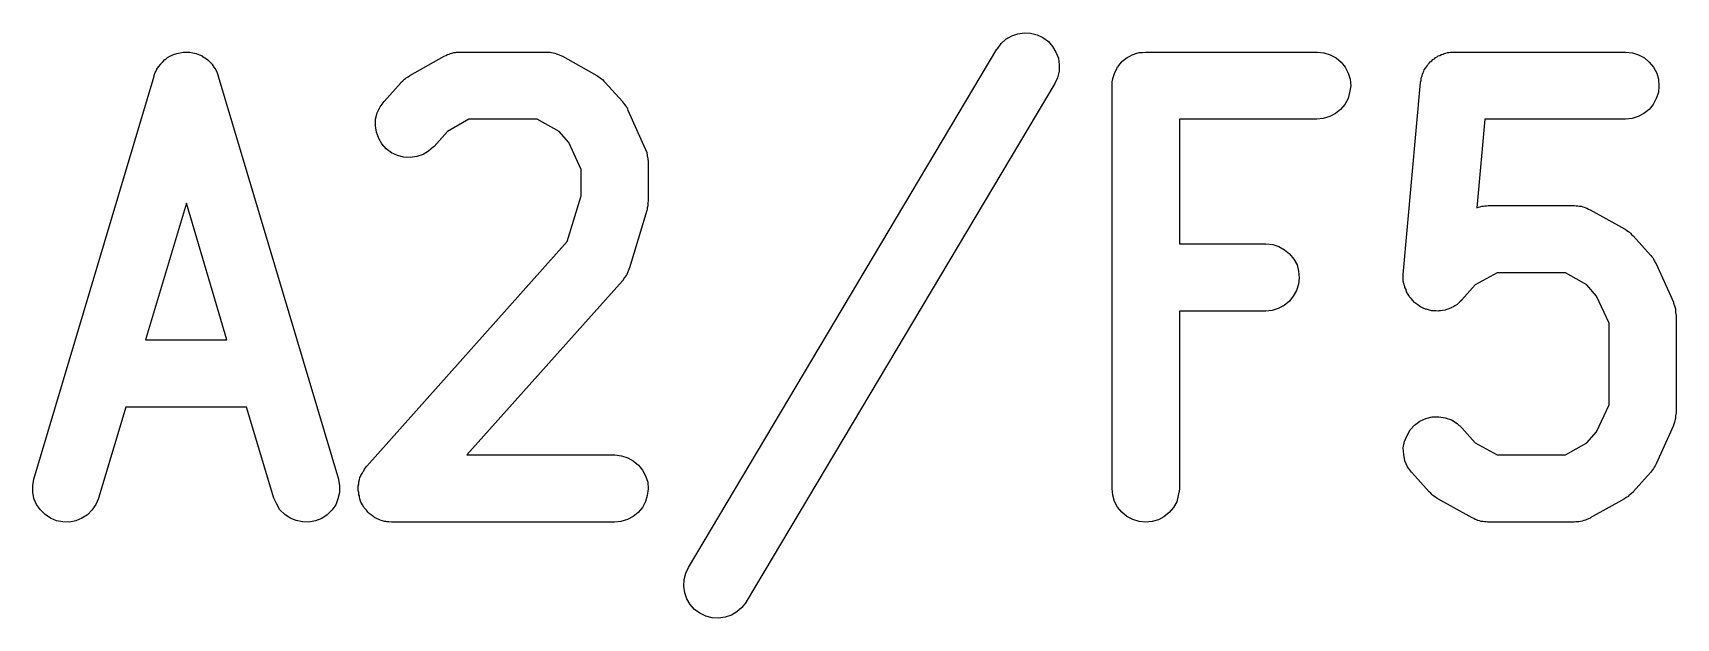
# Model space of a CAD drawing. Extents: x 17 to 402, y -127 to -24.
# Drawn here: x 385.362 to 388.422, y -44.074 to -42.985 of the extents above; entities that cross this region are included whole.
import ezdxf

# ---------------------------------------------------------------- set-up
doc = ezdxf.new("R2010")
doc.units = 0
doc.layers.add('BLACK', color=7, linetype='CONTINUOUS')

msp = doc.modelspace()

# ---------------------------------------------------------------- linework, layer by layer
at = {"layer": 'BLACK', "linetype": 'CONTINUOUS'}
for p, q in [((387.174, -42.9968), (387.185, -42.9906)), ((387.185, -42.9906), (387.196, -42.9866)), ((387.196, -42.9866), (387.208, -42.9849)), ((387.208, -42.9849), (387.22, -42.9856)), ((387.22, -42.9856), (387.232, -42.9886)), ((387.232, -42.9886), (387.243, -42.9938)), ((385.624, -43.0254), (385.63, -43.0231)), ((385.63, -43.023), (385.636, -43.022)), ((385.63, -43.0231), (385.63, -43.023)), ((385.63, -43.0231), (385.63, -43.0231)), ((385.636, -43.022), (385.642, -43.0208)), ((385.642, -43.0208), (385.642, -43.0208)), ((385.642, -43.0208), (385.642, -43.0208)), ((385.642, -43.0208), (385.648, -43.0208)), ((385.648, -43.0208), (385.654, -43.0209)), ((385.654, -43.0209), (385.654, -43.0209)), ((385.654, -43.0209), (385.654, -43.0209)), ((385.654, -43.0209), (385.66, -43.0221)), ((385.66, -43.0221), (385.666, -43.0233)), ((385.666, -43.0233), (385.666, -43.0234)), ((385.666, -43.0234), (385.666, -43.0234)), ((385.666, -43.0234), (385.672, -43.0257)), ((386.137, -43.0244), (386.14, -43.0233)), ((386.14, -43.0233), (386.143, -43.0227)), ((386.143, -43.0227), (386.146, -43.0217)), ((386.146, -43.0217), (386.149, -43.0214)), ((386.149, -43.0214), (386.151, -43.0209)), ((386.151, -43.0209), (386.155, -43.0209)), ((386.155, -43.0209), (386.158, -43.0205)), ((386.158, -43.0205), (386.318, -43.0205)), ((386.318, -43.0205), (386.322, -43.0209)), ((386.318, -43.0205), (386.318, -43.0205)), ((386.322, -43.0209), (386.325, -43.021)), ((386.325, -43.021), (386.328, -43.0216)), ((386.328, -43.0216), (386.331, -43.0219)), ((386.331, -43.0219), (386.334, -43.0229)), ((386.334, -43.0229), (386.337, -43.0236)), ((386.337, -43.0236), (386.339, -43.0247)), ((386.583, -43.9796), (387.157, -43.0153)), ((387.157, -43.0153), (387.158, -43.0146)), ((387.158, -43.0146), (387.165, -43.0049)), ((387.165, -43.0049), (387.174, -42.9968)), ((387.243, -42.9938), (387.253, -43.0011)), ((387.253, -43.0011), (387.261, -43.0102)), ((387.261, -43.0102), (387.267, -43.0207)), ((387.267, -43.0207), (387.272, -43.0322)), ((387.411, -43.0251), (387.416, -43.0234)), ((387.416, -43.0234), (387.422, -43.0217)), ((387.422, -43.0217), (387.423, -43.0216)), ((387.422, -43.0217), (387.422, -43.0217)), ((387.423, -43.0216), (387.428, -43.0211)), ((387.428, -43.0211), (387.434, -43.0205)), ((387.434, -43.0205), (387.753, -43.0205)), ((387.753, -43.0205), (387.754, -43.0205)), ((387.754, -43.0205), (387.766, -43.0219)), ((387.766, -43.0219), (387.778, -43.0256)), ((387.988, -43.0244), (387.99, -43.0232)), ((387.99, -43.0232), (387.993, -43.0226)), ((387.993, -43.0226), (387.996, -43.0217)), ((387.996, -43.0217), (387.999, -43.0214)), ((387.999, -43.0214), (388.002, -43.0208)), ((388.002, -43.0208), (388.005, -43.0208)), ((388.005, -43.0208), (388.009, -43.0205)), ((388.009, -43.0205), (388.328, -43.0205)), ((388.328, -43.0205), (388.341, -43.0219)), ((388.328, -43.0205), (388.328, -43.0205)), ((388.341, -43.0219), (388.352, -43.0256)), ((385.59, -43.0585), (385.593, -43.0531)), ((385.593, -43.0527), (385.596, -43.0478)), ((385.593, -43.0529), (385.593, -43.0527)), ((385.593, -43.0531), (385.593, -43.0529)), ((385.596, -43.0478), (385.6, -43.043)), ((385.6, -43.0427), (385.604, -43.0386)), ((385.6, -43.0429), (385.6, -43.0427)), ((385.6, -43.043), (385.6, -43.0429)), ((385.604, -43.0386), (385.608, -43.0345)), ((385.608, -43.0343), (385.609, -43.0342)), ((385.608, -43.0345), (385.608, -43.0343)), ((385.609, -43.0342), (385.613, -43.031)), ((385.613, -43.031), (385.618, -43.0278)), ((385.618, -43.0278), (385.619, -43.0277)), ((385.619, -43.0275), (385.624, -43.0254)), ((385.619, -43.0277), (385.619, -43.0275)), ((385.672, -43.0257), (385.677, -43.0279)), ((385.677, -43.0279), (385.677, -43.0281)), ((385.677, -43.0281), (385.677, -43.0282)), ((385.677, -43.0282), (385.682, -43.0315)), ((385.682, -43.0315), (385.687, -43.0347)), ((385.687, -43.0347), (385.687, -43.0349)), ((385.687, -43.0349), (385.688, -43.035)), ((385.688, -43.035), (385.692, -43.0392)), ((385.692, -43.0392), (385.696, -43.0433)), ((385.696, -43.0433), (385.696, -43.0435)), ((385.696, -43.0435), (385.696, -43.0437)), ((385.696, -43.0437), (385.699, -43.0486)), ((385.699, -43.0486), (385.703, -43.0535)), ((385.703, -43.0535), (385.703, -43.0537)), ((385.703, -43.0537), (385.703, -43.0539)), ((385.703, -43.0539), (385.705, -43.0593)), ((386.064, -43.0642), (386.128, -43.0285)), ((386.128, -43.0281), (386.131, -43.0268)), ((386.128, -43.0285), (386.128, -43.0281)), ((386.131, -43.0268), (386.134, -43.0253)), ((386.134, -43.0253), (386.137, -43.0244)), ((386.339, -43.0247), (386.342, -43.0256)), ((386.342, -43.0256), (386.345, -43.0272)), ((386.345, -43.0272), (386.348, -43.0285)), ((386.348, -43.0285), (386.412, -43.0642)), ((387.272, -43.0322), (387.273, -43.0442)), ((387.273, -43.0442), (387.273, -43.0564)), ((387.377, -43.0584), (387.38, -43.0532)), ((387.38, -43.0532), (387.382, -43.0481)), ((387.382, -43.0481), (387.383, -43.0479)), ((387.383, -43.0477), (387.386, -43.0432)), ((387.383, -43.0479), (387.383, -43.0477)), ((387.386, -43.0432), (387.39, -43.0387)), ((387.39, -43.0384), (387.395, -43.0347)), ((387.39, -43.0385), (387.39, -43.0384)), ((387.39, -43.0387), (387.39, -43.0385)), ((387.395, -43.0347), (387.4, -43.031)), ((387.4, -43.0307), (387.405, -43.028)), ((387.4, -43.0309), (387.4, -43.0307)), ((387.4, -43.031), (387.4, -43.0309)), ((387.405, -43.028), (387.41, -43.0253)), ((387.41, -43.0253), (387.411, -43.0252)), ((387.411, -43.0252), (387.411, -43.0251)), ((387.778, -43.0256), (387.789, -43.0315)), ((387.789, -43.0315), (387.798, -43.0393)), ((387.798, -43.0393), (387.806, -43.0488)), ((387.806, -43.0488), (387.811, -43.0596)), ((387.952, -43.0562), (387.953, -43.0534)), ((387.953, -43.0534), (387.955, -43.0508)), ((387.955, -43.0508), (387.957, -43.0481)), ((387.957, -43.0481), (387.959, -43.0458)), ((387.959, -43.0458), (387.96, -43.0433)), ((387.96, -43.0433), (387.962, -43.0411)), ((387.962, -43.0411), (387.964, -43.0387)), ((387.964, -43.0387), (387.967, -43.0368)), ((387.967, -43.0368), (387.969, -43.0347)), ((387.969, -43.0347), (387.972, -43.0329)), ((387.972, -43.0329), (387.974, -43.031)), ((387.974, -43.031), (387.977, -43.0296)), ((387.977, -43.0296), (387.979, -43.0279)), ((387.979, -43.0279), (387.982, -43.0267)), ((387.982, -43.0267), (387.985, -43.0253)), ((387.985, -43.0253), (387.988, -43.0244)), ((388.352, -43.0256), (388.363, -43.0315)), ((388.363, -43.0315), (388.372, -43.0393)), ((388.372, -43.0393), (388.38, -43.0488)), ((388.38, -43.0488), (388.386, -43.0596)), ((385.364, -43.8152), (385.588, -43.0652)), ((385.588, -43.0639), (385.59, -43.0585)), ((385.588, -43.0641), (385.588, -43.0639)), ((385.588, -43.0644), (385.588, -43.0641)), ((385.588, -43.0652), (385.588, -43.0644)), ((385.705, -43.0593), (385.707, -43.0647)), ((385.707, -43.0647), (385.707, -43.065)), ((385.707, -43.065), (385.707, -43.0652)), ((385.707, -43.0652), (385.931, -43.8152)), ((386.016, -43.1128), (386.048, -43.0771)), ((386.048, -43.0765), (386.051, -43.0739)), ((386.048, -43.0771), (386.048, -43.0765)), ((386.051, -43.0739), (386.054, -43.0712)), ((386.054, -43.0712), (386.056, -43.0699)), ((386.056, -43.0699), (386.057, -43.0683)), ((386.057, -43.0683), (386.061, -43.0664)), ((386.061, -43.0664), (386.064, -43.0642)), ((386.412, -43.0642), (386.413, -43.0646)), ((386.413, -43.0646), (386.416, -43.0669)), ((386.416, -43.0669), (386.419, -43.0689)), ((386.419, -43.0689), (386.421, -43.0704)), ((386.421, -43.0704), (386.423, -43.0718)), ((386.423, -43.0718), (386.425, -43.0745)), ((386.425, -43.0745), (386.428, -43.0771)), ((386.428, -43.0771), (386.46, -43.1128)), ((387.265, -43.0793), (386.69, -44.0436)), ((387.27, -43.0683), (387.265, -43.0793)), ((387.273, -43.0564), (387.27, -43.0683)), ((387.372, -43.0763), (387.373, -43.0705)), ((387.372, -43.0822), (387.372, -43.0763)), ((387.372, -43.0826), (387.372, -43.0822)), ((387.372, -43.083), (387.372, -43.0826)), ((387.372, -43.0826), (387.372, -43.0826)), ((387.372, -43.0826), (387.372, -43.0826)), ((387.372, -43.833), (387.372, -43.083)), ((387.373, -43.07), (387.375, -43.0644)), ((387.373, -43.0703), (387.373, -43.07)), ((387.373, -43.0705), (387.373, -43.0703)), ((387.375, -43.0644), (387.377, -43.0588)), ((387.377, -43.0586), (387.377, -43.0584)), ((387.377, -43.0588), (387.377, -43.0586)), ((387.811, -43.0596), (387.815, -43.0713)), ((387.816, -43.0835), (387.814, -43.0956)), ((387.815, -43.0713), (387.816, -43.0835)), ((387.914, -43.4346), (387.946, -43.0775)), ((387.946, -43.0766), (387.947, -43.0736)), ((387.946, -43.0775), (387.946, -43.0766)), ((387.947, -43.0705), (387.948, -43.0676)), ((387.947, -43.0736), (387.947, -43.0705)), ((387.948, -43.0676), (387.949, -43.0647)), ((387.949, -43.0647), (387.95, -43.0618)), ((387.95, -43.0618), (387.951, -43.0588)), ((387.951, -43.0588), (387.952, -43.0562)), ((388.386, -43.0596), (388.389, -43.0713)), ((388.389, -43.0713), (388.39, -43.0835)), ((388.39, -43.0835), (388.389, -43.0956)), ((386.009, -43.1227), (386.016, -43.1128)), ((386.46, -43.1128), (386.46, -43.1135)), ((386.46, -43.1135), (386.462, -43.116)), ((387.811, -43.1073), (387.805, -43.118)), ((387.814, -43.0956), (387.811, -43.1073)), ((388.385, -43.1073), (388.379, -43.118)), ((388.389, -43.0956), (388.385, -43.1073)), ((386, -43.1456), (386.003, -43.1337)), ((386, -43.1578), (386, -43.1456)), ((386.003, -43.1337), (386.009, -43.1227)), ((386.174, -43.1455), (386.134, -43.1682)), ((386.301, -43.1455), (386.174, -43.1455)), ((386.342, -43.1682), (386.301, -43.1455)), ((386.462, -43.116), (386.464, -43.1184)), ((386.464, -43.1184), (386.466, -43.121)), ((386.466, -43.121), (386.468, -43.1234)), ((386.468, -43.1234), (386.469, -43.1263)), ((386.469, -43.1263), (386.47, -43.129)), ((386.47, -43.129), (386.502, -43.2004)), ((387.753, -43.1455), (387.497, -43.1455)), ((387.497, -43.1455), (387.497, -43.3777)), ((387.765, -43.1443), (387.753, -43.1455)), ((387.777, -43.1408), (387.765, -43.1443)), ((387.788, -43.1351), (387.777, -43.1408)), ((387.797, -43.1274), (387.788, -43.1351)), ((387.805, -43.118), (387.797, -43.1274)), ((388.066, -43.1455), (388.051, -43.3102)), ((388.328, -43.1455), (388.066, -43.1455)), ((388.34, -43.1443), (388.328, -43.1455)), ((388.351, -43.1408), (388.34, -43.1443)), ((388.362, -43.1351), (388.351, -43.1408)), ((388.372, -43.1274), (388.362, -43.1351)), ((388.379, -43.118), (388.372, -43.1274)), ((386.002, -43.1698), (386, -43.1578)), ((386.006, -43.1813), (386.002, -43.1698)), ((386.134, -43.1682), (386.109, -43.1961)), ((386.36, -43.1888), (386.342, -43.1682)), ((386.012, -43.1917), (386.006, -43.1813)), ((386.02, -43.2008), (386.012, -43.1917)), ((386.03, -43.2081), (386.02, -43.2008)), ((386.099, -43.2049), (386.089, -43.2111)), ((386.108, -43.1968), (386.099, -43.2049)), ((386.109, -43.1961), (386.108, -43.1968)), ((386.383, -43.2392), (386.36, -43.1888)), ((386.502, -43.2004), (386.503, -43.2012)), ((386.503, -43.2012), (386.503, -43.2017)), ((386.503, -43.2017), (386.503, -43.2021)), ((386.503, -43.2021), (386.505, -43.2075)), ((386.041, -43.2133), (386.03, -43.2081)), ((386.053, -43.2163), (386.041, -43.2133)), ((386.065, -43.2169), (386.053, -43.2163)), ((386.077, -43.2152), (386.065, -43.2169)), ((386.089, -43.2111), (386.077, -43.2152)), ((386.505, -43.2075), (386.506, -43.2128)), ((386.506, -43.2128), (386.506, -43.2133)), ((386.506, -43.2133), (386.506, -43.2138)), ((386.506, -43.2138), (386.507, -43.2194)), ((386.507, -43.2194), (386.508, -43.2249)), ((386.508, -43.2249), (386.508, -43.2254)), ((386.508, -43.2254), (386.508, -43.2259)), ((386.508, -43.2259), (386.508, -43.2973)), ((386.383, -43.2882), (386.383, -43.2392)), ((386.357, -43.3732), (386.383, -43.2882)), ((386.508, -43.2982), (386.507, -43.3007)), ((386.508, -43.2973), (386.508, -43.2982)), ((385.648, -43.302), (385.572, -43.5562)), ((385.723, -43.5562), (385.648, -43.302)), ((386.505, -43.3152), (386.473, -43.4223)), ((386.506, -43.3127), (386.505, -43.3152)), ((386.507, -43.3067), (386.506, -43.3103)), ((386.506, -43.3103), (386.506, -43.3127)), ((386.507, -43.3007), (386.507, -43.3032)), ((386.507, -43.3032), (386.507, -43.3067)), ((388.051, -43.3102), (388.054, -43.3091)), ((388.051, -43.3102), (388.051, -43.3102)), ((388.054, -43.3091), (388.057, -43.3084)), ((388.057, -43.3084), (388.06, -43.3074)), ((388.06, -43.3074), (388.063, -43.3072)), ((388.063, -43.3072), (388.066, -43.3066)), ((388.066, -43.3066), (388.069, -43.3066)), ((388.069, -43.3066), (388.072, -43.3062)), ((388.072, -43.3062), (388.232, -43.3062)), ((388.232, -43.3062), (388.233, -43.3063)), ((388.233, -43.3063), (388.236, -43.3066)), ((388.236, -43.3066), (388.239, -43.3067)), ((388.239, -43.3067), (388.242, -43.3073)), ((388.242, -43.3073), (388.245, -43.3076)), ((388.245, -43.3076), (388.248, -43.3086)), ((388.248, -43.3086), (388.251, -43.3093)), ((388.251, -43.3093), (388.254, -43.3105)), ((388.254, -43.3105), (388.256, -43.3113)), ((388.256, -43.3113), (388.259, -43.3129)), ((388.259, -43.3129), (388.262, -43.3142)), ((388.262, -43.3142), (388.326, -43.3499)), ((388.326, -43.3499), (388.327, -43.3504)), ((388.327, -43.3504), (388.33, -43.3526)), ((388.33, -43.3526), (388.333, -43.3546)), ((388.333, -43.3546), (388.335, -43.3561)), ((388.335, -43.3561), (388.337, -43.3575)), ((388.337, -43.3575), (388.339, -43.3602)), ((388.339, -43.3602), (388.342, -43.3628)), ((385.984, -43.7914), (386.357, -43.3732)), ((387.497, -43.3777), (387.658, -43.3777)), ((387.658, -43.3777), (387.658, -43.3777)), ((387.658, -43.3777), (387.671, -43.379)), ((387.671, -43.379), (387.682, -43.3827)), ((387.682, -43.3827), (387.693, -43.3886)), ((387.693, -43.3886), (387.702, -43.3964)), ((388.342, -43.3628), (388.374, -43.3985)), ((387.702, -43.3964), (387.71, -43.406)), ((387.71, -43.406), (387.716, -43.4168)), ((387.716, -43.4168), (387.719, -43.4285)), ((388.374, -43.3985), (388.375, -43.3992)), ((388.375, -43.3992), (388.377, -43.4017)), ((388.377, -43.4017), (388.379, -43.4041)), ((388.379, -43.4041), (388.38, -43.4067)), ((388.38, -43.4067), (388.382, -43.4091)), ((388.382, -43.4091), (388.383, -43.412)), ((388.383, -43.412), (388.385, -43.4147)), ((388.385, -43.4147), (388.417, -43.4861)), ((386.46, -43.4461), (386.17, -43.7705)), ((386.461, -43.4452), (386.46, -43.4461)), ((386.464, -43.4403), (386.461, -43.4445)), ((386.461, -43.4445), (386.461, -43.4452)), ((386.467, -43.4363), (386.464, -43.4403)), ((386.468, -43.4353), (386.467, -43.4363)), ((386.47, -43.4297), (386.468, -43.4344)), ((386.468, -43.4344), (386.468, -43.4353)), ((386.472, -43.4252), (386.47, -43.4297)), ((386.473, -43.4231), (386.472, -43.4241)), ((386.472, -43.4241), (386.472, -43.4252)), ((386.473, -43.4223), (386.473, -43.4231)), ((387.719, -43.4285), (387.72, -43.4406)), ((387.72, -43.4406), (387.719, -43.4527)), ((387.914, -43.439), (387.914, -43.4346)), ((387.914, -43.4435), (387.914, -43.439)), ((387.914, -43.4451), (387.914, -43.4435)), ((387.914, -43.4468), (387.914, -43.4451)), ((387.915, -43.4512), (387.914, -43.4468)), ((387.916, -43.4555), (387.915, -43.4512)), ((388.089, -43.4312), (388.048, -43.4539)), ((388.216, -43.4312), (388.089, -43.4312)), ((388.256, -43.4539), (388.216, -43.4312)), ((387.709, -43.4751), (387.702, -43.4845)), ((387.715, -43.4644), (387.709, -43.4751)), ((387.719, -43.4527), (387.715, -43.4644)), ((387.917, -43.4571), (387.916, -43.4555)), ((387.917, -43.4588), (387.917, -43.4571)), ((387.919, -43.4628), (387.917, -43.4588)), ((387.92, -43.467), (387.919, -43.4628)), ((387.921, -43.4684), (387.92, -43.467)), ((387.922, -43.47), (387.921, -43.4684)), ((387.924, -43.4737), (387.922, -43.47)), ((387.926, -43.4775), (387.924, -43.4737)), ((387.928, -43.4787), (387.926, -43.4775)), ((387.929, -43.4801), (387.928, -43.4787)), ((387.932, -43.4832), (387.929, -43.4801)), ((388.023, -43.4825), (388.019, -43.4854)), ((388.048, -43.4539), (388.023, -43.4818)), ((388.023, -43.4818), (388.023, -43.4825)), ((388.274, -43.4746), (388.256, -43.4539)), ((388.297, -43.5249), (388.274, -43.4746)), ((387.658, -43.5027), (387.497, -43.5027)), ((387.497, -43.5027), (387.497, -43.833)), ((387.67, -43.5015), (387.658, -43.5027)), ((387.681, -43.498), (387.67, -43.5015)), ((387.692, -43.4922), (387.681, -43.498)), ((387.702, -43.4845), (387.692, -43.4922)), ((387.935, -43.4865), (387.932, -43.4832)), ((387.936, -43.4875), (387.935, -43.4865)), ((387.937, -43.4887), (387.936, -43.4875)), ((387.941, -43.4911), (387.937, -43.4887)), ((387.944, -43.4938), (387.941, -43.4911)), ((387.946, -43.4945), (387.944, -43.4938)), ((387.947, -43.4954), (387.946, -43.4945)), ((387.951, -43.4971), (387.947, -43.4954)), ((387.955, -43.499), (387.951, -43.4971)), ((387.957, -43.4994), (387.955, -43.499)), ((387.959, -43.5), (387.957, -43.4994)), ((387.963, -43.5009), (387.959, -43.5)), ((387.967, -43.502), (387.963, -43.5009)), ((387.969, -43.5021), (387.967, -43.502)), ((387.971, -43.5024), (387.969, -43.5021)), ((387.975, -43.5024), (387.971, -43.5024)), ((387.979, -43.5026), (387.975, -43.5024)), ((387.981, -43.5024), (387.979, -43.5026)), ((387.983, -43.5024), (387.981, -43.5024)), ((387.987, -43.5015), (387.983, -43.5024)), ((387.992, -43.5009), (387.987, -43.5015)), ((387.993, -43.5003), (387.992, -43.5009)), ((387.995, -43.5), (387.993, -43.5003)), ((387.999, -43.4983), (387.995, -43.5)), ((388.003, -43.4968), (387.999, -43.4983)), ((388.004, -43.496), (388.003, -43.4968)), ((388.006, -43.4953), (388.004, -43.496)), ((388.01, -43.4928), (388.006, -43.4953)), ((388.014, -43.4906), (388.01, -43.4928)), ((388.015, -43.4895), (388.014, -43.4906)), ((388.016, -43.4885), (388.015, -43.4895)), ((388.019, -43.4854), (388.016, -43.4885)), ((388.417, -43.4861), (388.417, -43.4869)), ((388.417, -43.4869), (388.417, -43.4874)), ((388.417, -43.4874), (388.417, -43.4878)), ((388.417, -43.4878), (388.419, -43.4932)), ((388.419, -43.4932), (388.421, -43.4985)), ((388.421, -43.4985), (388.421, -43.499)), ((388.421, -43.499), (388.421, -43.4995)), ((388.421, -43.4995), (388.421, -43.5051)), ((388.421, -43.5051), (388.422, -43.5107)), ((388.422, -43.5107), (388.422, -43.5111)), ((388.422, -43.5111), (388.422, -43.5116)), ((388.422, -43.5116), (388.422, -43.6902)), ((388.297, -43.6769), (388.297, -43.5249)), ((385.572, -43.5562), (385.723, -43.5562)), ((385.535, -43.6812), (385.484, -43.8509)), ((385.76, -43.6812), (385.535, -43.6812)), ((385.811, -43.8509), (385.76, -43.6812)), ((388.274, -43.7272), (388.297, -43.6769)), ((388.422, -43.692), (388.421, -43.6976)), ((388.422, -43.6902), (388.422, -43.6911)), ((388.422, -43.6911), (388.422, -43.6915)), ((388.422, -43.6915), (388.422, -43.692)), ((387.921, -43.734), (387.927, -43.7236)), ((387.927, -43.7236), (387.935, -43.7147)), ((387.935, -43.7147), (387.945, -43.7076)), ((387.945, -43.7076), (387.956, -43.7025)), ((387.956, -43.7025), (387.968, -43.6997)), ((387.968, -43.6997), (387.98, -43.6992)), ((387.98, -43.6992), (387.992, -43.7011)), ((387.992, -43.7011), (388.004, -43.7053)), ((388.004, -43.7053), (388.014, -43.7117)), ((388.014, -43.7117), (388.023, -43.72)), ((388.023, -43.72), (388.048, -43.7479)), ((388.256, -43.7479), (388.274, -43.7272)), ((388.417, -43.7157), (388.385, -43.7871)), ((388.419, -43.7095), (388.417, -43.7148)), ((388.417, -43.7148), (388.417, -43.7152)), ((388.417, -43.7152), (388.417, -43.7157)), ((388.42, -43.7041), (388.419, -43.7095)), ((388.421, -43.7032), (388.42, -43.7036)), ((388.42, -43.7036), (388.42, -43.7041)), ((388.421, -43.6976), (388.421, -43.7032)), ((387.914, -43.7574), (387.916, -43.7454)), ((387.915, -43.7696), (387.914, -43.7574)), ((387.916, -43.7454), (387.921, -43.734)), ((388.048, -43.7479), (388.089, -43.7705)), ((388.216, -43.7705), (388.256, -43.7479)), ((386.17, -43.7705), (386.445, -43.7705)), ((386.445, -43.7705), (386.446, -43.7705)), ((386.446, -43.7705), (386.458, -43.7719)), ((386.458, -43.7719), (386.47, -43.7756)), ((386.47, -43.7756), (386.48, -43.7815)), ((386.48, -43.7815), (386.49, -43.7893)), ((387.917, -43.7815), (387.915, -43.7696)), ((387.922, -43.7926), (387.917, -43.7815)), ((388.089, -43.7705), (388.216, -43.7705)), ((388.384, -43.7879), (388.383, -43.7906)), ((388.385, -43.7871), (388.384, -43.7879)), ((385.362, -43.8272), (385.364, -43.8152)), ((385.931, -43.8152), (385.931, -43.816)), ((385.931, -43.816), (385.933, -43.828)), ((385.969, -43.8205), (385.97, -43.8164)), ((385.97, -43.8164), (385.971, -43.8123)), ((385.971, -43.8123), (385.972, -43.8106)), ((385.972, -43.8106), (385.973, -43.8088)), ((385.973, -43.8088), (385.975, -43.8051)), ((385.975, -43.8051), (385.977, -43.8012)), ((385.977, -43.8012), (385.978, -43.7997)), ((385.978, -43.7997), (385.979, -43.7981)), ((385.979, -43.7981), (385.981, -43.7948)), ((385.981, -43.7948), (385.984, -43.7914)), ((386.49, -43.7893), (386.497, -43.7988)), ((386.497, -43.7988), (386.503, -43.8096)), ((386.503, -43.8096), (386.507, -43.8213)), ((387.929, -43.8026), (387.922, -43.7926)), ((387.93, -43.8032), (387.929, -43.8026)), ((387.962, -43.839), (387.93, -43.8032)), ((388.374, -43.8032), (388.342, -43.839)), ((388.376, -43.8007), (388.374, -43.8032)), ((388.378, -43.7984), (388.376, -43.8007)), ((388.38, -43.7958), (388.378, -43.7984)), ((388.381, -43.7934), (388.38, -43.7958)), ((388.383, -43.7906), (388.381, -43.7934)), ((385.362, -43.8394), (385.362, -43.8272)), ((385.364, -43.8513), (385.362, -43.8394)), ((385.933, -43.8402), (385.93, -43.8522)), ((385.933, -43.828), (385.933, -43.8402)), ((385.968, -43.8284), (385.969, -43.8241)), ((385.968, -43.8326), (385.968, -43.8284)), ((385.968, -43.8345), (385.968, -43.8326)), ((385.968, -43.8363), (385.968, -43.8345)), ((385.969, -43.8405), (385.968, -43.8363)), ((385.969, -43.8223), (385.969, -43.8205)), ((385.969, -43.8241), (385.969, -43.8223)), ((385.969, -43.8447), (385.969, -43.8405)), ((385.97, -43.8465), (385.969, -43.8447)), ((385.97, -43.8484), (385.97, -43.8465)), ((385.971, -43.8524), (385.97, -43.8484)), ((386.506, -43.8456), (386.503, -43.8573)), ((386.508, -43.8335), (386.506, -43.8456)), ((386.507, -43.8213), (386.508, -43.8335)), ((387.373, -43.8452), (387.372, -43.833)), ((387.376, -43.8569), (387.373, -43.8452)), ((387.495, -43.846), (387.492, -43.8577)), ((387.497, -43.8339), (387.495, -43.846)), ((387.497, -43.833), (387.497, -43.8339)), ((387.965, -43.8415), (387.962, -43.839)), ((387.967, -43.8443), (387.965, -43.8415)), ((387.969, -43.8457), (387.967, -43.8443)), ((387.971, -43.8472), (387.969, -43.8457)), ((387.974, -43.8492), (387.971, -43.8472)), ((387.977, -43.8514), (387.974, -43.8492)), ((388.329, -43.8497), (388.326, -43.8519)), ((388.333, -43.8477), (388.329, -43.8497)), ((388.334, -43.8462), (388.333, -43.8477)), ((388.336, -43.8449), (388.334, -43.8462)), ((388.339, -43.8421), (388.336, -43.8449)), ((388.342, -43.8396), (388.339, -43.8421)), ((388.342, -43.839), (388.342, -43.8396)), ((385.369, -43.8626), (385.364, -43.8513)), ((385.376, -43.8727), (385.369, -43.8626)), ((385.385, -43.8813), (385.376, -43.8727)), ((385.472, -43.873), (385.464, -43.8816)), ((385.479, -43.8629), (385.472, -43.873)), ((385.484, -43.8517), (385.479, -43.8629)), ((385.484, -43.8509), (385.484, -43.8517)), ((385.816, -43.8622), (385.811, -43.8509)), ((385.822, -43.8724), (385.816, -43.8622)), ((385.831, -43.881), (385.822, -43.8724)), ((385.919, -43.8734), (385.91, -43.8819)), ((385.926, -43.8634), (385.919, -43.8734)), ((385.93, -43.8522), (385.926, -43.8634)), ((385.972, -43.8564), (385.971, -43.8524)), ((385.973, -43.8581), (385.972, -43.8564)), ((385.974, -43.8599), (385.973, -43.8581)), ((385.976, -43.8635), (385.974, -43.8599)), ((385.978, -43.8673), (385.976, -43.8635)), ((385.979, -43.8687), (385.978, -43.8673)), ((385.98, -43.8703), (385.979, -43.8687)), ((385.983, -43.8734), (385.98, -43.8703)), ((385.986, -43.8768), (385.983, -43.8734)), ((385.987, -43.878), (385.986, -43.8768)), ((385.988, -43.8794), (385.987, -43.878)), ((385.992, -43.8819), (385.988, -43.8794)), ((386.489, -43.8774), (386.48, -43.8851)), ((386.497, -43.868), (386.489, -43.8774)), ((386.503, -43.8573), (386.497, -43.868)), ((387.382, -43.8676), (387.376, -43.8569)), ((387.39, -43.8771), (387.382, -43.8676)), ((387.399, -43.8849), (387.39, -43.8771)), ((387.478, -43.8777), (387.468, -43.8853)), ((387.486, -43.8683), (387.478, -43.8777)), ((387.492, -43.8577), (387.486, -43.8683)), ((387.978, -43.8519), (387.977, -43.8514)), ((388.042, -43.8876), (387.978, -43.8519)), ((388.326, -43.8519), (388.262, -43.8876)), ((385.395, -43.8881), (385.385, -43.8813)), ((385.406, -43.8928), (385.395, -43.8881)), ((385.418, -43.8952), (385.406, -43.8928)), ((385.43, -43.8953), (385.418, -43.8952)), ((385.442, -43.8929), (385.43, -43.8953)), ((385.453, -43.8883), (385.442, -43.8929)), ((385.464, -43.8816), (385.453, -43.8883)), ((385.841, -43.8879), (385.831, -43.881)), ((385.852, -43.8927), (385.841, -43.8879)), ((385.864, -43.8952), (385.852, -43.8927)), ((385.876, -43.8953), (385.864, -43.8952)), ((385.888, -43.8931), (385.876, -43.8953)), ((385.9, -43.8885), (385.888, -43.8931)), ((385.91, -43.8819), (385.9, -43.8885)), ((385.995, -43.8846), (385.992, -43.8819)), ((385.997, -43.8855), (385.995, -43.8846)), ((385.998, -43.8866), (385.997, -43.8855)), ((386.002, -43.8884), (385.998, -43.8866)), ((386.006, -43.8905), (386.002, -43.8884)), ((386.008, -43.891), (386.006, -43.8905)), ((386.009, -43.8918), (386.008, -43.891)), ((386.013, -43.8929), (386.009, -43.8918)), ((386.017, -43.8942), (386.013, -43.8929)), ((386.019, -43.8944), (386.017, -43.8942)), ((386.021, -43.8948), (386.019, -43.8944)), ((386.025, -43.8951), (386.021, -43.8948)), ((386.03, -43.8955), (386.025, -43.8951)), ((386.445, -43.8955), (386.03, -43.8955)), ((386.03, -43.8955), (386.03, -43.8955)), ((386.457, -43.8943), (386.445, -43.8955)), ((386.469, -43.8908), (386.457, -43.8943)), ((386.48, -43.8851), (386.469, -43.8908)), ((387.41, -43.8907), (387.399, -43.8849)), ((387.422, -43.8943), (387.41, -43.8907)), ((387.434, -43.8955), (387.422, -43.8943)), ((387.446, -43.8944), (387.434, -43.8955)), ((387.458, -43.891), (387.446, -43.8944)), ((387.468, -43.8853), (387.458, -43.891)), ((388.045, -43.8889), (388.042, -43.8876)), ((388.048, -43.8905), (388.045, -43.8889)), ((388.05, -43.8913), (388.048, -43.8905)), ((388.053, -43.8925), (388.05, -43.8913)), ((388.056, -43.8932), (388.053, -43.8925)), ((388.059, -43.8942), (388.056, -43.8932)), ((388.062, -43.8945), (388.059, -43.8942)), ((388.065, -43.8951), (388.062, -43.8945)), ((388.068, -43.8952), (388.065, -43.8951)), ((388.071, -43.8955), (388.068, -43.8952)), ((388.072, -43.8955), (388.071, -43.8955)), ((388.232, -43.8955), (388.072, -43.8955)), ((388.235, -43.8952), (388.232, -43.8955)), ((388.238, -43.8952), (388.235, -43.8952)), ((388.241, -43.8946), (388.238, -43.8952)), ((388.244, -43.8943), (388.241, -43.8946)), ((388.247, -43.8934), (388.244, -43.8943)), ((388.25, -43.8927), (388.247, -43.8934)), ((388.253, -43.8916), (388.25, -43.8927)), ((388.256, -43.8908), (388.253, -43.8916)), ((388.259, -43.8893), (388.256, -43.8908)), ((388.262, -43.888), (388.259, -43.8893)), ((388.262, -43.8876), (388.262, -43.888)), ((386.574, -44.0147), (386.575, -44.0025)), ((386.575, -44.0025), (386.578, -43.9907)), ((386.578, -43.9907), (386.583, -43.9796)), ((386.576, -44.0268), (386.574, -44.0147)), ((386.58, -44.0382), (386.576, -44.0268)), ((386.586, -44.0487), (386.58, -44.0382)), ((386.594, -44.0578), (386.586, -44.0487)), ((386.604, -44.0651), (386.594, -44.0578)), ((386.673, -44.0622), (386.663, -44.0683)), ((386.682, -44.0541), (386.673, -44.0622)), ((386.69, -44.0443), (386.682, -44.0541)), ((386.69, -44.0436), (386.69, -44.0443)), ((386.615, -44.0703), (386.604, -44.0651)), ((386.627, -44.0734), (386.615, -44.0703)), ((386.639, -44.0741), (386.627, -44.0734)), ((386.651, -44.0723), (386.639, -44.0741)), ((386.663, -44.0683), (386.651, -44.0723))]:
    msp.add_line(p, q, dxfattribs=at)

doc.saveas('drawing.dxf')
